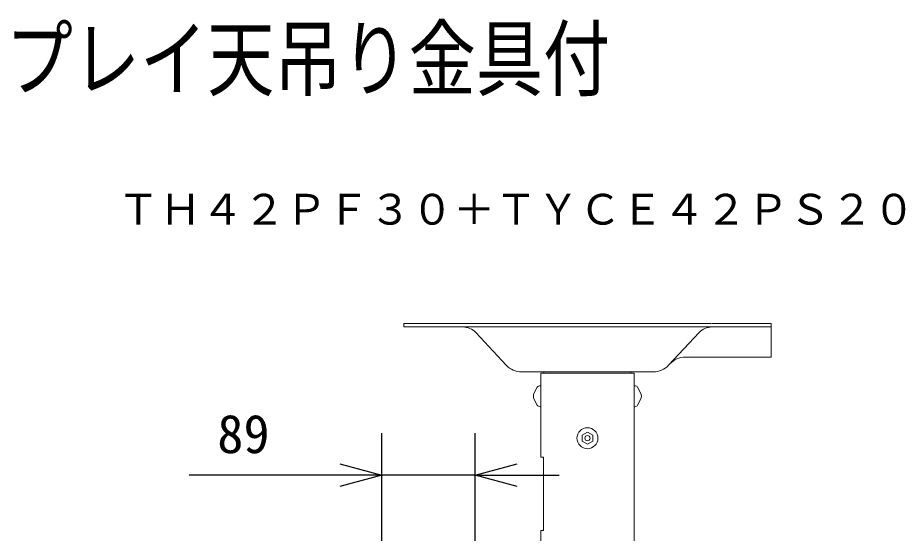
# Model space of a CAD drawing. Units: millimetres, scale not verified. Extents: x -63 to 62, y -57 to 57.
# Drawn here: x 13.08 to 55.37, y 32.31 to 56.85 of the extents above; entities that cross this region are included whole.
import ezdxf
from ezdxf.enums import TextEntityAlignment as Align

# ---------------------------------------------------------------- set-up
doc = ezdxf.new("R2010")
doc.units = ezdxf.units.MM
doc.header["$LTSCALE"] = 0.125
doc.header["$PDMODE"] = 32
doc.header["$PDSIZE"] = 0.0625
for name, color, linetype in [('0-0_0', 7, 'Continuous'), ('0-2_MOJI1', 7, 'Continuous'), ('0-3_TOUROKU', 7, 'Continuous'), ('0-4_DEFPOINTS', 7, 'Continuous'), ('0-6_SUNPO', 7, 'Continuous')]:
    doc.layers.add(name, color=color, linetype=linetype)
doc.layers.add('0-5_GAIKEI', color=1, linetype='Continuous', lineweight=18)
doc.styles.add('ＭＳ ゴシック', font='')
doc.styles.get('ＭＳ ゴシック').set_extended_font_data('MS Gothic')

# ---------------------------------------------------------------- blocks, each defined once
blk = doc.blocks.new('_OPEN30')
at = {"layer": '0-0_0'}
blk.add_line((0, 0), (-1, 0), dxfattribs=at)
blk.add_lwpolyline([(-1, 0.26795), (0, 0), (-1, -0.26795)], dxfattribs=at)
blk = doc.blocks.new('D10')
at = {"layer": '0-4_DEFPOINTS'}
for p in [(35.7282, 40.6009), (35.7282, 32.6074), (40.1782, 32.6074)]:
    blk.add_point(p, dxfattribs=at)
at = {"layer": '0-6_SUNPO'}
for p, q in [((35.7282, 34.6074), (35.7282, 42.6009)), ((40.1782, 34.6074), (40.1782, 42.6009)), ((33.7282, 40.6009), (26.5616, 40.6009)), ((40.1782, 40.6009), (35.7282, 40.6009)), ((42.1782, 40.6009), (44.1782, 40.6009))]:
    blk.add_line(p, q, dxfattribs=at)
at = {"layer": '0-6_SUNPO', "xscale": 2, "yscale": 2}
blk.add_blockref('_OPEN30', (35.7282, 40.6009), dxfattribs=at)
at = {"layer": '0-6_SUNPO', "xscale": 2, "yscale": 2, "rotation": 180}
blk.add_blockref('_OPEN30', (40.1782, 40.6009), dxfattribs=at)
at = {"layer": '0-6_SUNPO', "style": 'ＭＳ ゴシック'}
blk.add_text('89', height=1.833, dxfattribs=at).set_placement((27.8949, 41.1009), align=Align.BOTTOM_LEFT)

msp = doc.modelspace()

# ---------------------------------------------------------------- linework, layer by layer
at = {"layer": '0-5_GAIKEI'}
for p, q in [((31.4743, 42.2862), (46.1268, 42.2862)), ((31.4743, 42.2862), (31.4743, 42.1262)), ((46.1584, 42.2862), (48.9743, 42.2862)), ((48.9743, 42.2862), (48.9743, 40.6862)), ((31.4743, 42.1262), (48.9743, 42.1262)), ((36.3584, 40.3034), (34.9038, 41.8597)), ((44.0902, 40.3034), (45.5447, 41.8597)), ((44.8821, 40.6862), (48.9743, 40.6862)), ((37.089, 39.9862), (43.3596, 39.9862)), ((42.4518, 39.9312), (37.9968, 39.9312)), ((37.9968, 39.9312), (37.9968, 35.9312)), ((38.1493, 39.9862), (38.1493, 39.9312)), ((42.2993, 39.9862), (42.2993, 39.9312)), ((42.4518, 39.9312), (42.4518, 30.5268)), ((37.9968, 39.3312), (37.9662, 39.3312)), ((42.4518, 39.3312), (42.4824, 39.3312)), ((37.8345, 39.2531), (37.6943, 38.9963)), ((42.614, 39.2531), (42.7542, 38.9963)), ((37.8345, 38.4094), (37.6943, 38.6661)), ((42.614, 38.4094), (42.7542, 38.6661)), ((37.9968, 38.3312), (37.9662, 38.3312)), ((42.4518, 38.3312), (42.4824, 38.3312)), ((39.9743, 36.9756), (40.2243, 37.1199)), ((40.2243, 37.1199), (40.4743, 36.9756)), ((40.4743, 36.9756), (40.4743, 36.6869)), ((38.1268, 35.9312), (37.9968, 35.9312)), ((38.1268, 32.4312), (38.1268, 35.9312)), ((37.9968, 32.4312), (37.9968, 31.3487)), ((38.1268, 32.4312), (37.9968, 32.4312))]:
    msp.add_line(p, q, dxfattribs=at)
msp.add_lwpolyline([(39.9743, 36.9756), (39.9743, 36.6869), (40.2243, 36.5426), (40.4743, 36.6869)], dxfattribs=at)
for radius in [0.5, 0.125]:
    msp.add_circle((40.2243, 36.8312), radius, dxfattribs=at)
for centre, radius, start, end in [((34.2901, 41.2862), 0.84, 43.0632, 90), ((46.1584, 41.2862), 0.84, 90, 136.9368), ((44.8821, 39.6862), 1, 90, 136.9368), ((37.089, 40.9862), 1, 223.0632, 270), ((43.3596, 40.9862), 1, 270, 316.9368), ((37.9662, 39.1812), 0.15, 90, 151.37136), ((42.4824, 39.1812), 0.15, 28.62864, 90), ((37.9968, 38.8312), 0.3446, 151.37136, 208.62864), ((42.4518, 38.8312), 0.3446, 331.37136, 28.62864), ((37.9662, 38.4812), 0.15, 208.62864, 270), ((42.4824, 38.4812), 0.15, 270, 331.37136)]:
    msp.add_arc(centre, radius, start, end, dxfattribs=at)

# ---------------------------------------------------------------- block references
at = {"layer": '0-6_SUNPO'}
msp.add_blockref('D10', (-5.3064, -5.5311), dxfattribs=at)

# ---------------------------------------------------------------- texts
at = {"layer": '0-2_MOJI1', "style": 'ＭＳ ゴシック', "width": 0.8}
msp.add_text('フルハイビジョンプラズマディスプレイ天吊り金具付', height=2.933, dxfattribs=at).set_placement((-35.5011, 52.5585), align=Align.BOTTOM_LEFT)
at = {"layer": '0-3_TOUROKU', "style": 'ＭＳ ゴシック'}
msp.add_text('ＴＨ４２ＰＦ３０＋ＴＹＣＥ４２ＰＳ２０', height=1.466, dxfattribs=at).set_placement((17.8322, 46.5585), align=Align.BOTTOM_LEFT)

doc.saveas('drawing.dxf')
